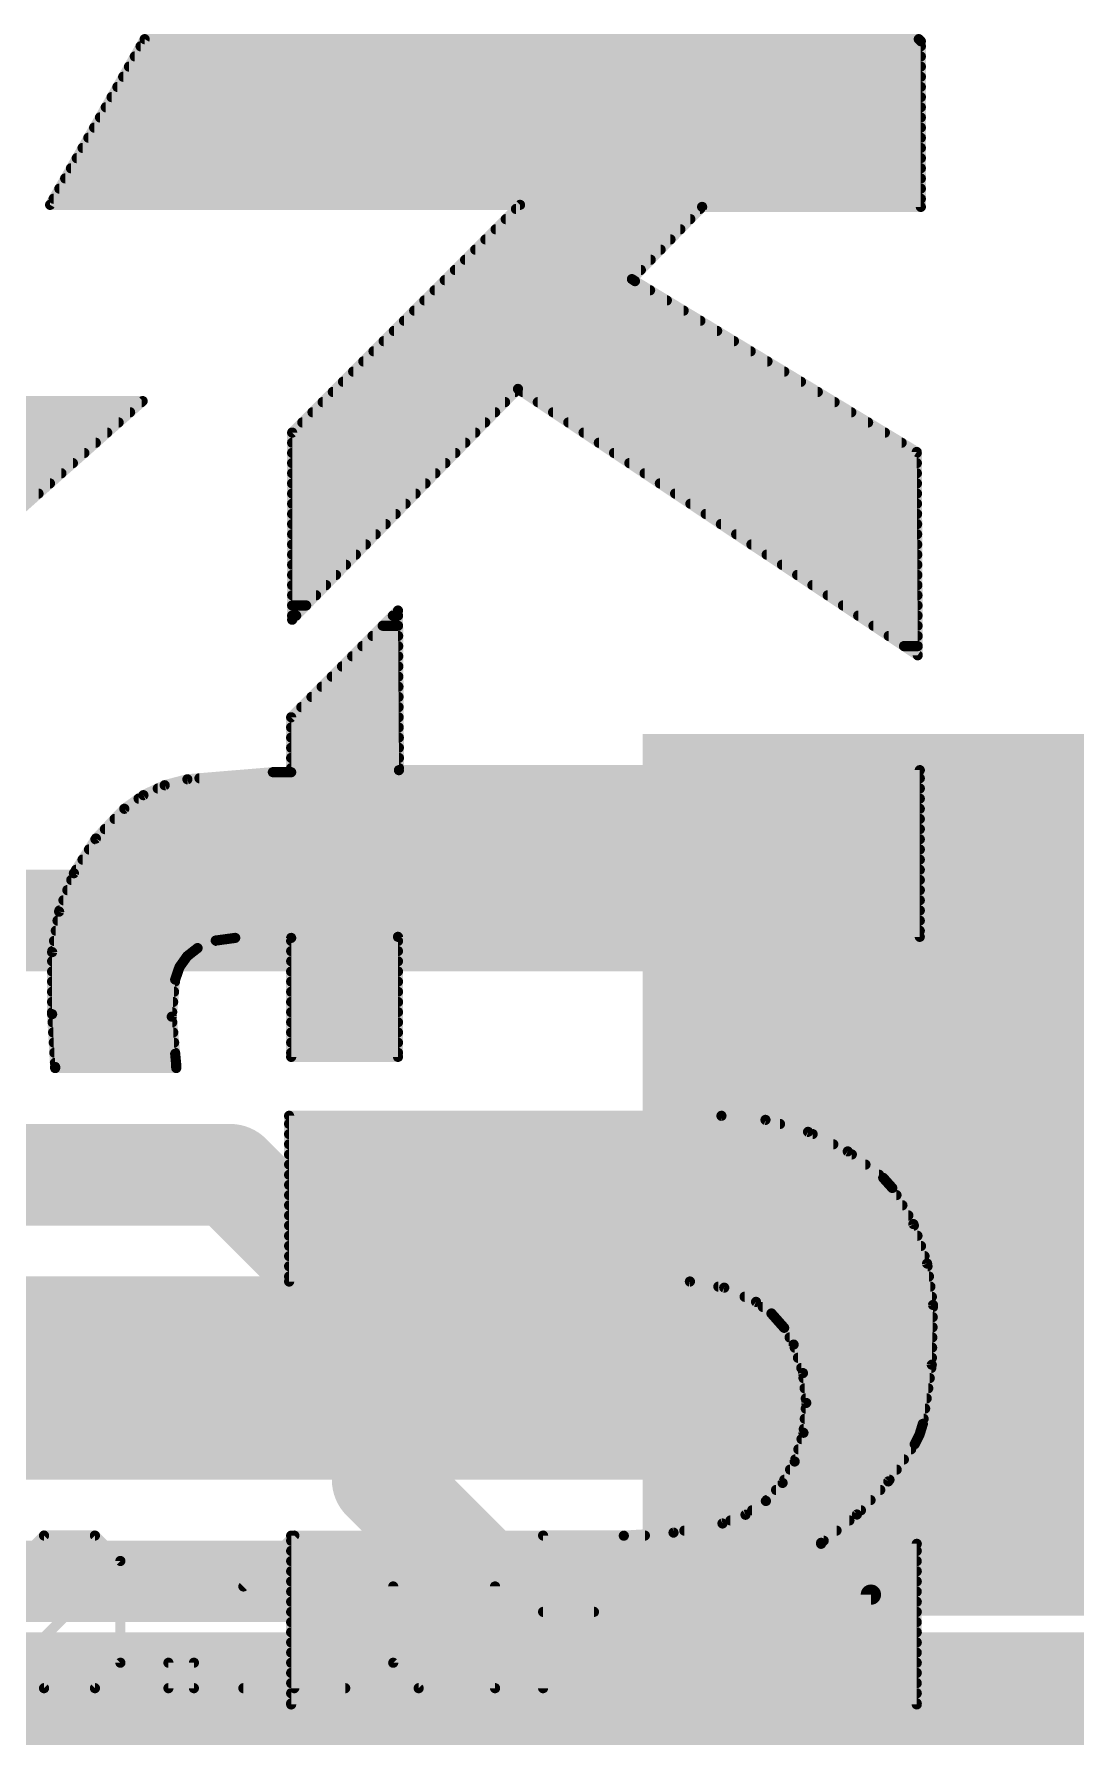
# Model space of a CAD drawing. Extents: x -26 to 81, y -15 to 33.
# Drawn here: x 6.368 to 8.97, y 16.375 to 20.63 of the extents above; entities that cross this region are included whole.
import ezdxf

# ---------------------------------------------------------------- set-up
doc = ezdxf.new("R2010")
doc.units = 0
for name, color, linetype in [('1', 12, 'CONTINUOUS'), ('16', 132, 'CONTINUOUS'), ('21', 53, 'CONTINUOUS'), ('22', 53, 'CONTINUOUS'), ('27', 253, 'CONTINUOUS'), ('29', 253, 'CONTINUOUS'), ('31', 253, 'CONTINUOUS'), ('39', 12, 'CONTINUOUS')]:
    doc.layers.add(name, color=color, linetype=linetype)

# ---------------------------------------------------------------- blocks, each defined once
blk = doc.blocks.new('RECT')
blk.add_solid([(-0.5, -0.5), (0.5, -0.5), (-0.5, 0.5), (0.5, 0.5)])

msp = doc.modelspace()

# ---------------------------------------------------------------- linework, layer by layer
at = {"layer": '1', "const_width": 0.254}
for points in [[(3.81, 17.78), (6.858, 17.78)], [(6.858, 17.78), (7.239, 17.399)], [(7.239, 17.399), (7.239, 17.018)], [(0, 17.145), (9.525, 17.145)], [(7.239, 17.018), (7.747, 16.51)], [(7.747, 16.51), (7.747, 15.836)], [(0, 16.256), (11.43, 16.256)]]:
    msp.add_lwpolyline(points, dxfattribs=at)
at = {"layer": '1', "const_width": 0.127}
for points in [[(6.9029, 17.8249, 1), (6.8131, 17.7351)], [(6.858, 17.7165, 1), (6.858, 17.8435)], [(7.3025, 17.399, 1), (7.1755, 17.399)], [(7.1941, 17.3541, 1), (7.2839, 17.4439)], [(7.2839, 17.0629, 1), (7.1941, 16.9731)], [(7.1755, 17.018, 1), (7.3025, 17.018)], [(7.8105, 16.51, 1), (7.6835, 16.51)], [(7.7021, 16.4651, 1), (7.7919, 16.5549)]]:
    msp.add_lwpolyline(points, format="xyb", dxfattribs=at)
at = {"layer": '16', "const_width": 0.254}
for points in [[(0, 18.415), (9.525, 18.415)], [(9.906, 17.399), (4.064, 17.399)], [(0, 16.51), (11.43, 16.51)]]:
    msp.add_lwpolyline(points, dxfattribs=at)
at = {"layer": '21', "const_width": 0.2032}
msp.add_lwpolyline([(7.747, 16.764), (4.953, 16.764)], dxfattribs=at)
at = {"layer": '21', "const_width": 0.1016}
msp.add_lwpolyline([(7.747, 16.7132, 1), (7.747, 16.8148)], format="xyb", dxfattribs=at)
at = {"layer": '22', "const_width": 0.0254}
for points in [[(6.6446, 20.6172), (6.4084, 20.2032)], [(6.6344, 20.5994), (8.5827, 20.5994)], [(8.5776, 20.6172), (6.6446, 20.6172)], [(8.5827, 20.6121), (8.5776, 20.6172)], [(8.5827, 20.1981), (8.5827, 20.6121)], [(6.6055, 20.5486), (8.5827, 20.5486)], [(6.62, 20.574), (8.5827, 20.574)], [(6.5765, 20.4978), (8.5827, 20.4978)], [(6.591, 20.5232), (8.5827, 20.5232)], [(6.562, 20.4724), (8.5827, 20.4724)], [(6.533, 20.4216), (8.5827, 20.4216)], [(6.5475, 20.447), (8.5827, 20.447)], [(6.504, 20.3708), (8.5827, 20.3708)], [(6.5185, 20.3962), (8.5827, 20.3962)], [(6.4895, 20.3454), (8.5827, 20.3454)], [(6.4605, 20.2946), (8.5827, 20.2946)], [(6.475, 20.32), (8.5827, 20.32)], [(6.4316, 20.2438), (8.5827, 20.2438)], [(6.4461, 20.2692), (8.5827, 20.2692)], [(6.4084, 20.2032), (7.5819, 20.2032)], [(6.4171, 20.2184), (8.5827, 20.2184)], [(7.5819, 20.2032), (7.0129, 19.6342)], [(7.8613, 20.0177), (8.0366, 20.1981)], [(8.0366, 20.1981), (8.5827, 20.1981)], [(7.5463, 20.1676), (8.007, 20.1676)], [(7.5717, 20.193), (8.0316, 20.193)], [(7.4955, 20.1168), (7.9576, 20.1168)], [(7.5209, 20.1422), (7.9823, 20.1422)], [(7.4701, 20.0914), (7.9329, 20.0914)], [(7.4193, 20.0406), (7.8836, 20.0406)], [(7.4447, 20.066), (7.9082, 20.066)], [(7.3685, 19.9898), (7.9067, 19.9898)], [(7.3939, 20.0152), (7.8651, 20.0152)], [(7.8689, 20.0127), (7.8613, 20.0177)], [(8.5725, 19.5859), (7.8689, 20.0127)], [(7.3431, 19.9644), (7.9485, 19.9644)], [(7.2923, 19.9136), (8.0323, 19.9136)], [(7.3177, 19.939), (7.9904, 19.939)], [(7.2415, 19.8628), (8.116, 19.8628)], [(7.2669, 19.8882), (8.0741, 19.8882)], [(7.2161, 19.8374), (8.1579, 19.8374)], [(7.1653, 19.7866), (8.2416, 19.7866)], [(7.1907, 19.812), (8.1998, 19.812)], [(7.0129, 19.1668), (7.5768, 19.7434)], [(7.1145, 19.7358), (7.5694, 19.7358)], [(7.1399, 19.7612), (8.2835, 19.7612)], [(7.5768, 19.7434), (8.575, 19.0779)], [(7.5882, 19.7358), (8.3254, 19.7358)], [(5.0933, 19.7104), (6.6368, 19.7104)], [(5.1232, 19.7129), (6.6396, 19.7129)], [(6.6396, 19.7129), (6.0909, 19.2253)], [(7.0891, 19.7104), (7.5445, 19.7104)], [(7.6263, 19.7104), (8.3673, 19.7104)], [(4.9195, 19.6596), (6.5796, 19.6596)], [(4.9705, 19.685), (6.6082, 19.685)], [(7.0383, 19.6596), (7.4948, 19.6596)], [(7.0637, 19.685), (7.5197, 19.685)], [(7.6644, 19.685), (8.4091, 19.685)], [(7.7025, 19.6596), (8.451, 19.6596)], [(4.8484, 19.6088), (6.5225, 19.6088)], [(4.8781, 19.6342), (6.551, 19.6342)], [(7.0129, 19.6342), (7.0129, 19.1668)], [(7.0129, 19.6342), (7.47, 19.6342)], [(7.0129, 19.6088), (7.4452, 19.6088)], [(7.7406, 19.6342), (8.4929, 19.6342)], [(7.7787, 19.6088), (8.5348, 19.6088)], [(4.8033, 19.558), (6.4653, 19.558)], [(4.8231, 19.5834), (6.4939, 19.5834)], [(7.0129, 19.5834), (7.4203, 19.5834)], [(7.0129, 19.558), (7.3955, 19.558)], [(7.8168, 19.5834), (8.5725, 19.5834)], [(7.8549, 19.558), (8.5726, 19.558)], [(8.575, 19.0779), (8.5725, 19.5859)], [(4.785, 19.5326), (6.4367, 19.5326)], [(7.0129, 19.5326), (7.3706, 19.5326)], [(7.893, 19.5326), (8.5728, 19.5326)], [(4.7599, 19.4818), (6.3795, 19.4818)], [(4.7724, 19.5072), (6.4081, 19.5072)], [(7.0129, 19.5072), (7.3458, 19.5072)], [(7.0129, 19.4818), (7.321, 19.4818)], [(7.9311, 19.5072), (8.5729, 19.5072)], [(7.9692, 19.4818), (8.573, 19.4818)], [(7.0129, 19.4564), (7.2961, 19.4564)], [(7.0129, 19.431), (7.2713, 19.431)], [(8.0073, 19.4564), (8.5731, 19.4564)], [(8.0454, 19.431), (8.5733, 19.431)], [(7.0129, 19.4056), (7.2464, 19.4056)], [(8.0835, 19.4056), (8.5734, 19.4056)], [(7.0129, 19.3802), (7.2216, 19.3802)], [(7.0129, 19.3548), (7.1968, 19.3548)], [(8.1216, 19.3802), (8.5735, 19.3802)], [(8.1597, 19.3548), (8.5736, 19.3548)], [(7.0129, 19.3294), (7.1719, 19.3294)], [(7.0129, 19.304), (7.1471, 19.304)], [(8.1978, 19.3294), (8.5738, 19.3294)], [(8.2359, 19.304), (8.5739, 19.304)], [(7.0129, 19.2786), (7.1222, 19.2786)], [(8.274, 19.2786), (8.574, 19.2786)], [(7.0129, 19.2532), (7.0974, 19.2532)], [(7.0129, 19.2278), (7.0726, 19.2278)], [(8.3121, 19.2532), (8.5741, 19.2532)], [(8.3502, 19.2278), (8.5743, 19.2278)], [(7.2771, 19.1897), (7.0104, 18.923)], [(7.0129, 19.2024), (7.0477, 19.2024)], [(7.0129, 19.177), (7.0229, 19.177)], [(7.2644, 19.177), (7.2772, 19.177)], [(7.2796, 18.7909), (7.2771, 19.1897)], [(8.3883, 19.2024), (8.5744, 19.2024)], [(8.4264, 19.177), (8.5745, 19.177)], [(7.239, 19.1516), (7.2773, 19.1516)], [(8.4645, 19.1516), (8.5746, 19.1516)], [(7.1882, 19.1008), (7.2777, 19.1008)], [(7.2136, 19.1262), (7.2775, 19.1262)], [(8.5026, 19.1262), (8.5748, 19.1262)], [(8.5407, 19.1008), (8.5749, 19.1008)], [(7.1374, 19.05), (7.278, 19.05)], [(7.1628, 19.0754), (7.2778, 19.0754)], [(7.112, 19.0246), (7.2781, 19.0246)], [(7.0612, 18.9738), (7.2785, 18.9738)], [(7.0866, 18.9992), (7.2783, 18.9992)], [(7.0104, 18.923), (7.0104, 18.7858)], [(7.0104, 18.923), (7.2788, 18.923)], [(7.0358, 18.9484), (7.2786, 18.9484)], [(7.0104, 18.8976), (7.2789, 18.8976)], [(7.0104, 18.8722), (7.2791, 18.8722)], [(7.0104, 18.8468), (7.2793, 18.8468)], [(7.0104, 18.8214), (7.2794, 18.8214)], [(7.0104, 18.796), (7.2796, 18.796)], [(6.6946, 18.7533), (6.6415, 18.7284)], [(6.7513, 18.7681), (6.6946, 18.7533)], [(6.9647, 18.7858), (6.7513, 18.7681)], [(6.7814, 18.7706), (8.5801, 18.7706)], [(7.0104, 18.7858), (6.9647, 18.7858)], [(8.5801, 18.7909), (7.2796, 18.7909)], [(8.5801, 18.3744), (8.5801, 18.7909)], [(6.6415, 18.7284), (6.5938, 18.6944)], [(6.6294, 18.7198), (8.5801, 18.7198)], [(6.6774, 18.7452), (8.5801, 18.7452)], [(6.5938, 18.6944), (6.5229, 18.6201)], [(6.5696, 18.669), (8.5801, 18.669)], [(6.5938, 18.6944), (8.5801, 18.6944)], [(6.5453, 18.6436), (8.5801, 18.6436)], [(6.5229, 18.6201), (6.4679, 18.5334)], [(6.5056, 18.5928), (8.5801, 18.5928)], [(6.5217, 18.6182), (8.5801, 18.6182)], [(6.4733, 18.542), (8.5801, 18.542)], [(6.4895, 18.5674), (8.5801, 18.5674)], [(6.4679, 18.5334), (6.4309, 18.4375)], [(6.4614, 18.5166), (8.5801, 18.5166)], [(6.4418, 18.4658), (8.5801, 18.4658)], [(6.4516, 18.4912), (8.5801, 18.4912)], [(6.4309, 18.4375), (6.4135, 18.3363)], [(6.4271, 18.415), (8.5801, 18.415)], [(6.432, 18.4404), (8.5801, 18.4404)], [(6.4227, 18.3896), (8.5801, 18.3896)], [(6.8221, 18.3652), (6.8707, 18.3718)], [(6.8707, 18.3718), (7.0104, 18.3718)], [(7.0104, 18.3718), (7.0104, 18.0746)], [(7.2771, 18.0746), (7.2771, 18.3744)], [(7.2771, 18.3744), (8.5801, 18.3744)], [(6.4135, 18.3363), (6.4135, 18.1813)], [(6.4139, 18.3388), (6.767, 18.3388)], [(6.4183, 18.3642), (6.8197, 18.3642)], [(6.7315, 18.299), (6.7507, 18.326)], [(6.7507, 18.326), (6.7767, 18.3464)], [(6.7767, 18.3464), (6.8221, 18.3652)], [(7.0104, 18.3642), (7.2771, 18.3642)], [(7.0104, 18.3388), (7.2771, 18.3388)], [(6.4135, 18.3134), (6.7417, 18.3134)], [(6.4135, 18.288), (6.7277, 18.288)], [(6.7208, 18.2677), (6.7315, 18.299)], [(7.0104, 18.3134), (7.2771, 18.3134)], [(7.0104, 18.288), (7.2771, 18.288)], [(6.4135, 18.2626), (6.7203, 18.2626)], [(6.7122, 18.175), (6.7208, 18.2677)], [(7.0104, 18.2626), (7.2771, 18.2626)], [(6.4135, 18.2372), (6.718, 18.2372)], [(6.4135, 18.2118), (6.7156, 18.2118)], [(7.0104, 18.2372), (7.2771, 18.2372)], [(7.0104, 18.2118), (7.2771, 18.2118)], [(6.4135, 18.1864), (6.7133, 18.1864)], [(6.4135, 18.1813), (6.4211, 18.0492)], [(6.4147, 18.161), (6.7135, 18.161)], [(6.7208, 18.0823), (6.7122, 18.175)], [(7.0104, 18.1864), (7.2771, 18.1864)], [(7.0104, 18.161), (7.2771, 18.161)], [(6.4161, 18.1356), (6.7159, 18.1356)], [(7.0104, 18.1356), (7.2771, 18.1356)], [(6.4176, 18.1102), (6.7182, 18.1102)], [(6.4191, 18.0848), (6.7206, 18.0848)], [(6.7234, 18.0543), (6.7208, 18.0823)], [(7.0104, 18.1102), (7.2771, 18.1102)], [(7.0104, 18.0848), (7.2771, 18.0848)], [(7.0104, 18.0746), (7.2771, 18.0746)], [(6.4205, 18.0594), (6.7229, 18.0594)], [(6.4211, 18.0492), (6.4211, 18.0467)], [(6.4211, 18.0467), (6.7234, 18.0467)], [(6.7234, 18.0467), (6.7234, 18.0543)], [(7.0053, 17.9273), (8.0848, 17.9273)], [(7.0053, 17.5133), (7.0053, 17.9273)], [(7.0053, 17.907), (8.231, 17.907)], [(8.0848, 17.9273), (8.1948, 17.9172)], [(8.1948, 17.9172), (8.3011, 17.8872)], [(7.0053, 17.8816), (8.3125, 17.8816)], [(7.0053, 17.8562), (8.3641, 17.8562)], [(8.3011, 17.8872), (8.4002, 17.8384)], [(7.0053, 17.8308), (8.4104, 17.8308)], [(8.4002, 17.8384), (8.4887, 17.7724)], [(7.0053, 17.8054), (8.4445, 17.8054)], [(7.0053, 17.78), (8.4785, 17.78)], [(8.4887, 17.7724), (8.5115, 17.747)], [(7.0053, 17.7546), (8.5047, 17.7546)], [(7.0053, 17.7292), (8.5219, 17.7292)], [(8.5115, 17.747), (8.5641, 17.6568)], [(7.0053, 17.7038), (8.5367, 17.7038)], [(7.0053, 17.6784), (8.5515, 17.6784)], [(7.0053, 17.653), (8.5654, 17.653)], [(8.5641, 17.6568), (8.5984, 17.5582)], [(7.0053, 17.6276), (8.5743, 17.6276)], [(7.0053, 17.6022), (8.5831, 17.6022)], [(7.0053, 17.5768), (8.5919, 17.5768)], [(8.5984, 17.5582), (8.6131, 17.4549)], [(7.0053, 17.5514), (8.5994, 17.5514)], [(7.0053, 17.526), (8.603, 17.526)], [(8.0061, 17.5133), (7.0053, 17.5133)], [(8.0918, 17.498), (8.0061, 17.5133)], [(8.0771, 17.5006), (8.6066, 17.5006)], [(8.1712, 17.4625), (8.0918, 17.498)], [(8.1428, 17.4752), (8.6102, 17.4752)], [(8.2096, 17.4336), (8.1712, 17.4625)], [(8.1881, 17.4498), (8.613, 17.4498)], [(8.2414, 17.3976), (8.2096, 17.4336)], [(8.6131, 17.4549), (8.6101, 17.3055)], [(8.2178, 17.4244), (8.6125, 17.4244)], [(8.2402, 17.399), (8.612, 17.399)], [(8.2652, 17.3558), (8.2414, 17.3976)], [(8.2551, 17.3736), (8.6114, 17.3736)], [(8.2883, 17.2845), (8.2652, 17.3558)], [(8.2677, 17.3482), (8.6109, 17.3482)], [(8.2759, 17.3228), (8.6104, 17.3228)], [(8.6101, 17.3055), (8.5877, 17.1577)], [(8.2842, 17.2974), (8.6088, 17.2974)], [(8.2966, 17.21), (8.2883, 17.2845)], [(8.2897, 17.272), (8.605, 17.272)], [(8.2925, 17.2466), (8.6012, 17.2466)], [(8.2954, 17.2212), (8.5973, 17.2212)], [(8.2896, 17.1354), (8.2966, 17.21)], [(8.2953, 17.1958), (8.5935, 17.1958)], [(8.2677, 17.0637), (8.2896, 17.1354)], [(8.2905, 17.145), (8.5838, 17.145)], [(8.2929, 17.1704), (8.5896, 17.1704)], [(8.5877, 17.1577), (8.5797, 17.1315)], [(8.277, 17.0942), (8.5584, 17.0942)], [(8.2848, 17.1196), (8.5737, 17.1196)], [(8.5674, 17.1069), (8.5015, 17.0139)], [(8.5797, 17.1315), (8.5674, 17.1069)], [(8.2375, 17.0102), (8.2677, 17.0637)], [(8.2693, 17.0688), (8.5404, 17.0688)], [(8.1958, 16.965), (8.2375, 17.0102)], [(8.2419, 17.018), (8.5044, 17.018)], [(8.2562, 17.0434), (8.5224, 17.0434)], [(8.5015, 17.0139), (8.4231, 16.9312)], [(8.1449, 16.9306), (8.1958, 16.965)], [(8.1978, 16.9672), (8.4572, 16.9672)], [(8.2213, 16.9926), (8.4813, 16.9926)], [(8.0874, 16.9088), (8.1449, 16.9306)], [(8.1615, 16.9418), (8.4331, 16.9418)], [(8.4231, 16.9312), (8.3337, 16.8605)], [(7.0104, 16.4567), (7.0104, 16.8783)], [(7.0104, 16.8783), (7.841, 16.8783)], [(7.841, 16.8783), (7.9651, 16.886)], [(7.9651, 16.886), (8.0874, 16.9088)], [(7.9921, 16.891), (8.3723, 16.891)], [(8.1074, 16.9164), (8.4044, 16.9164)], [(7.0104, 16.8656), (8.3401, 16.8656)], [(7.0104, 16.8402), (8.5725, 16.8402)], [(8.3337, 16.8605), (8.3337, 16.858)], [(8.3337, 16.858), (8.5725, 16.858)], [(8.5725, 16.858), (8.5725, 16.4567)], [(7.0104, 16.8148), (8.5725, 16.8148)], [(7.0104, 16.7894), (8.5725, 16.7894)], [(7.0104, 16.764), (8.5725, 16.764)], [(7.0104, 16.7386), (8.5725, 16.7386)], [(7.0104, 16.7132), (8.5725, 16.7132)], [(7.0104, 16.6878), (8.5725, 16.6878)], [(7.0104, 16.6624), (8.5725, 16.6624)], [(7.0104, 16.637), (8.5725, 16.637)], [(7.0104, 16.6116), (8.5725, 16.6116)], [(7.0104, 16.5862), (8.5725, 16.5862)], [(7.0104, 16.5608), (8.5725, 16.5608)], [(7.0104, 16.5354), (8.5725, 16.5354)], [(7.0104, 16.51), (8.5725, 16.51)], [(7.0104, 16.4846), (8.5725, 16.4846)], [(7.0104, 16.4592), (8.5725, 16.4592)], [(8.5725, 16.4567), (7.0104, 16.4567)]]:
    msp.add_lwpolyline(points, dxfattribs=at)
at = {"layer": '22', "const_width": 0.0127}
for points in [[(6.6344, 20.6058, 1), (6.6344, 20.593)], [(6.6446, 20.6236, 1), (6.6446, 20.6108)], [(6.6501, 20.6141, 1), (6.6391, 20.6203)], [(8.5821, 20.6217, 1), (8.5731, 20.6127)], [(8.5891, 20.6121, 1), (8.5764, 20.6121)], [(8.5776, 20.6108, 1), (8.5776, 20.6236)], [(8.5782, 20.6076, 1), (8.5872, 20.6166)], [(8.5827, 20.593, 1), (8.5827, 20.6058)], [(6.6055, 20.555, 1), (6.6055, 20.5422)], [(6.62, 20.5804, 1), (6.62, 20.5677)], [(8.5827, 20.5677, 1), (8.5827, 20.5804)], [(8.5827, 20.5422, 1), (8.5827, 20.555)], [(6.5765, 20.5042, 1), (6.5765, 20.4915)], [(6.591, 20.5296, 1), (6.591, 20.5168)], [(8.5827, 20.5168, 1), (8.5827, 20.5296)], [(8.5827, 20.4915, 1), (8.5827, 20.5042)], [(6.562, 20.4788, 1), (6.562, 20.466)], [(8.5827, 20.466, 1), (8.5827, 20.4788)], [(6.533, 20.428, 1), (6.533, 20.4153)], [(6.5475, 20.4534, 1), (6.5475, 20.4407)], [(8.5827, 20.4407, 1), (8.5827, 20.4534)], [(8.5827, 20.4153, 1), (8.5827, 20.428)], [(6.504, 20.3772, 1), (6.504, 20.3645)], [(6.5185, 20.4026, 1), (6.5185, 20.3898)], [(8.5827, 20.3898, 1), (8.5827, 20.4026)], [(8.5827, 20.3645, 1), (8.5827, 20.3772)], [(6.4895, 20.3518, 1), (6.4895, 20.3391)], [(8.5827, 20.3391, 1), (8.5827, 20.3518)], [(6.4605, 20.301, 1), (6.4605, 20.2883)], [(6.475, 20.3264, 1), (6.475, 20.3136)], [(8.5827, 20.3136, 1), (8.5827, 20.3264)], [(8.5827, 20.2883, 1), (8.5827, 20.301)], [(6.4316, 20.2502, 1), (6.4316, 20.2374)], [(6.4461, 20.2756, 1), (6.4461, 20.2629)], [(8.5827, 20.2629, 1), (8.5827, 20.2756)], [(8.5827, 20.2374, 1), (8.5827, 20.2502)], [(6.4084, 20.2096, 1), (6.4084, 20.1969)], [(6.4029, 20.2063, 1), (6.4139, 20.2001)], [(6.4171, 20.2248, 1), (6.4171, 20.2121)], [(7.5864, 20.1987, 1), (7.5774, 20.2077)], [(7.5819, 20.1969, 1), (7.5819, 20.2096)], [(8.0366, 20.2045, 1), (8.0366, 20.1917)], [(8.0412, 20.1937, 1), (8.032, 20.2025)], [(8.5827, 20.2121, 1), (8.5827, 20.2248)], [(8.5827, 20.1917, 1), (8.5827, 20.2045)], [(7.5463, 20.174, 1), (7.5463, 20.1612)], [(7.5717, 20.1994, 1), (7.5717, 20.1867)], [(8.007, 20.1612, 1), (8.007, 20.174)], [(8.0316, 20.1867, 1), (8.0316, 20.1994)], [(8.5764, 20.1981, 1), (8.5891, 20.1981)], [(7.4955, 20.1232, 1), (7.4955, 20.1105)], [(7.5209, 20.1486, 1), (7.5209, 20.1359)], [(7.9576, 20.1105, 1), (7.9576, 20.1232)], [(7.9823, 20.1359, 1), (7.9823, 20.1486)], [(7.4701, 20.0978, 1), (7.4701, 20.085)], [(7.9329, 20.085, 1), (7.9329, 20.0978)], [(7.4193, 20.047, 1), (7.4193, 20.0343)], [(7.4447, 20.0724, 1), (7.4447, 20.0597)], [(7.8836, 20.0343, 1), (7.8836, 20.047)], [(7.9082, 20.0597, 1), (7.9082, 20.0724)], [(7.3685, 19.9962, 1), (7.3685, 19.9835)], [(7.3939, 20.0216, 1), (7.3939, 20.0088)], [(7.8648, 20.023, 1), (7.8578, 20.0124)], [(7.8567, 20.0221, 1), (7.8659, 20.0133)], [(7.8722, 20.0181, 1), (7.8656, 20.0073)], [(7.8651, 20.0088, 1), (7.8651, 20.0216)], [(7.8654, 20.0074, 1), (7.8724, 20.018)], [(7.9067, 19.9835, 1), (7.9067, 19.9962)], [(7.3431, 19.9708, 1), (7.3431, 19.9581)], [(7.9485, 19.9581, 1), (7.9485, 19.9708)], [(7.2923, 19.92, 1), (7.2923, 19.9073)], [(7.3177, 19.9454, 1), (7.3177, 19.9326)], [(7.9904, 19.9326, 1), (7.9904, 19.9454)], [(8.0323, 19.9073, 1), (8.0323, 19.92)], [(7.2415, 19.8692, 1), (7.2415, 19.8564)], [(7.2669, 19.8946, 1), (7.2669, 19.8819)], [(8.0741, 19.8819, 1), (8.0741, 19.8946)], [(8.116, 19.8564, 1), (8.116, 19.8692)], [(7.2161, 19.8438, 1), (7.2161, 19.8311)], [(8.1579, 19.8311, 1), (8.1579, 19.8438)], [(7.1653, 19.793, 1), (7.1653, 19.7802)], [(7.1907, 19.8184, 1), (7.1907, 19.8056)], [(8.1998, 19.8056, 1), (8.1998, 19.8184)], [(8.2416, 19.7802, 1), (8.2416, 19.793)], [(7.1145, 19.7422, 1), (7.1145, 19.7294)], [(7.1399, 19.7676, 1), (7.1399, 19.7549)], [(7.5694, 19.7294, 1), (7.5694, 19.7422)], [(7.5803, 19.7487, 1), (7.5733, 19.7381)], [(7.5813, 19.739, 1), (7.5723, 19.7478)], [(7.5882, 19.7422, 1), (7.5882, 19.7294)], [(8.2835, 19.7549, 1), (8.2835, 19.7676)], [(8.3254, 19.7294, 1), (8.3254, 19.7422)], [(6.6438, 19.7082, 1), (6.6354, 19.7176)], [(6.6368, 19.704, 1), (6.6368, 19.7168)], [(6.6396, 19.7066, 1), (6.6396, 19.7193)], [(7.0891, 19.7168, 1), (7.0891, 19.704)], [(7.5445, 19.704, 1), (7.5445, 19.7168)], [(7.6263, 19.7168, 1), (7.6263, 19.704)], [(8.3673, 19.704, 1), (8.3673, 19.7168)], [(6.5796, 19.6532, 1), (6.5796, 19.666)], [(6.6082, 19.6787, 1), (6.6082, 19.6914)], [(7.0383, 19.666, 1), (7.0383, 19.6532)], [(7.0637, 19.6914, 1), (7.0637, 19.6787)], [(7.4948, 19.6532, 1), (7.4948, 19.666)], [(7.5197, 19.6787, 1), (7.5197, 19.6914)], [(7.6644, 19.6914, 1), (7.6644, 19.6787)], [(7.7025, 19.666, 1), (7.7025, 19.6532)], [(8.4091, 19.6787, 1), (8.4091, 19.6914)], [(8.451, 19.6532, 1), (8.451, 19.666)], [(6.5225, 19.6025, 1), (6.5225, 19.6152)], [(6.551, 19.6278, 1), (6.551, 19.6406)], [(7.0193, 19.6342, 1), (7.0065, 19.6342)], [(7.0129, 19.6406, 1), (7.0129, 19.6278)], [(7.0084, 19.6387, 1), (7.0174, 19.6297)], [(7.0129, 19.6152, 1), (7.0129, 19.6025)], [(7.4452, 19.6025, 1), (7.4452, 19.6152)], [(7.47, 19.6278, 1), (7.47, 19.6406)], [(7.7406, 19.6406, 1), (7.7406, 19.6278)], [(7.7787, 19.6152, 1), (7.7787, 19.6025)], [(8.4929, 19.6278, 1), (8.4929, 19.6406)], [(8.5348, 19.6025, 1), (8.5348, 19.6152)], [(6.4653, 19.5516, 1), (6.4653, 19.5644)], [(6.4939, 19.577, 1), (6.4939, 19.5898)], [(7.0129, 19.5898, 1), (7.0129, 19.577)], [(7.0129, 19.5644, 1), (7.0129, 19.5516)], [(7.3955, 19.5516, 1), (7.3955, 19.5644)], [(7.4203, 19.577, 1), (7.4203, 19.5898)], [(7.8168, 19.5898, 1), (7.8168, 19.577)], [(7.8549, 19.5644, 1), (7.8549, 19.5516)], [(8.5788, 19.5859, 1), (8.5662, 19.5859)], [(8.5692, 19.5805, 1), (8.5758, 19.5913)], [(8.5725, 19.577, 1), (8.5725, 19.5898)], [(8.5726, 19.5516, 1), (8.5726, 19.5644)], [(6.4367, 19.5263, 1), (6.4367, 19.539)], [(7.0129, 19.539, 1), (7.0129, 19.5263)], [(7.3706, 19.5263, 1), (7.3706, 19.539)], [(7.893, 19.539, 1), (7.893, 19.5263)], [(8.5728, 19.5263, 1), (8.5728, 19.539)], [(6.3795, 19.4754, 1), (6.3795, 19.4882)], [(6.4081, 19.5008, 1), (6.4081, 19.5136)], [(7.0129, 19.5136, 1), (7.0129, 19.5008)], [(7.0129, 19.4882, 1), (7.0129, 19.4754)], [(7.321, 19.4754, 1), (7.321, 19.4882)], [(7.3458, 19.5008, 1), (7.3458, 19.5136)], [(7.9311, 19.5136, 1), (7.9311, 19.5008)], [(7.9692, 19.4882, 1), (7.9692, 19.4754)], [(8.5729, 19.5008, 1), (8.5729, 19.5136)], [(8.573, 19.4754, 1), (8.573, 19.4882)], [(7.0129, 19.4628, 1), (7.0129, 19.4501)], [(7.0129, 19.4374, 1), (7.0129, 19.4246)], [(7.2713, 19.4246, 1), (7.2713, 19.4374)], [(7.2961, 19.4501, 1), (7.2961, 19.4628)], [(8.0073, 19.4628, 1), (8.0073, 19.4501)], [(8.0454, 19.4374, 1), (8.0454, 19.4246)], [(8.5731, 19.4501, 1), (8.5731, 19.4628)], [(8.5733, 19.4246, 1), (8.5733, 19.4374)], [(7.0129, 19.412, 1), (7.0129, 19.3992)], [(7.2464, 19.3992, 1), (7.2464, 19.412)], [(8.0835, 19.412, 1), (8.0835, 19.3992)], [(8.5734, 19.3992, 1), (8.5734, 19.412)], [(7.0129, 19.3866, 1), (7.0129, 19.3739)], [(7.0129, 19.3612, 1), (7.0129, 19.3484)], [(7.1968, 19.3484, 1), (7.1968, 19.3612)], [(7.2216, 19.3739, 1), (7.2216, 19.3866)], [(8.1216, 19.3866, 1), (8.1216, 19.3739)], [(8.1597, 19.3612, 1), (8.1597, 19.3484)], [(8.5735, 19.3739, 1), (8.5735, 19.3866)], [(8.5736, 19.3484, 1), (8.5736, 19.3612)], [(7.0129, 19.3358, 1), (7.0129, 19.323)], [(7.0129, 19.3104, 1), (7.0129, 19.2977)], [(7.1471, 19.2977, 1), (7.1471, 19.3104)], [(7.1719, 19.323, 1), (7.1719, 19.3358)], [(8.1978, 19.3358, 1), (8.1978, 19.323)], [(8.2359, 19.3104, 1), (8.2359, 19.2977)], [(8.5738, 19.323, 1), (8.5738, 19.3358)], [(8.5739, 19.2977, 1), (8.5739, 19.3104)], [(7.0129, 19.285, 1), (7.0129, 19.2722)], [(7.1222, 19.2722, 1), (7.1222, 19.285)], [(8.274, 19.285, 1), (8.274, 19.2722)], [(8.574, 19.2722, 1), (8.574, 19.285)], [(7.0129, 19.2596, 1), (7.0129, 19.2468)], [(7.0129, 19.2342, 1), (7.0129, 19.2215)], [(7.0726, 19.2215, 1), (7.0726, 19.2342)], [(7.0974, 19.2468, 1), (7.0974, 19.2596)], [(8.3121, 19.2596, 1), (8.3121, 19.2468)], [(8.3502, 19.2342, 1), (8.3502, 19.2215)], [(8.5741, 19.2468, 1), (8.5741, 19.2596)], [(8.5743, 19.2215, 1), (8.5743, 19.2342)], [(7.0129, 19.2088, 1), (7.0129, 19.196)], [(7.0129, 19.1834, 1), (7.0129, 19.1706)], [(7.0229, 19.1706, 1), (7.0229, 19.1834)], [(7.0477, 19.196, 1), (7.0477, 19.2088)], [(7.2644, 19.1834, 1), (7.2644, 19.1706)], [(7.2834, 19.1897, 1), (7.2708, 19.1897)], [(7.2816, 19.1852, 1), (7.2726, 19.1942)], [(7.2772, 19.1706, 1), (7.2772, 19.1834)], [(8.3883, 19.2088, 1), (8.3883, 19.196)], [(8.4264, 19.1834, 1), (8.4264, 19.1706)], [(8.5744, 19.196, 1), (8.5744, 19.2088)], [(8.5745, 19.1706, 1), (8.5745, 19.1834)], [(7.0065, 19.1668, 1), (7.0193, 19.1668)], [(7.0084, 19.1712, 1), (7.0174, 19.1624)], [(7.239, 19.158, 1), (7.239, 19.1453)], [(7.2773, 19.1453, 1), (7.2773, 19.158)], [(8.4645, 19.158, 1), (8.4645, 19.1453)], [(8.5746, 19.1453, 1), (8.5746, 19.158)], [(7.1882, 19.1072, 1), (7.1882, 19.0944)], [(7.2136, 19.1326, 1), (7.2136, 19.1198)], [(7.2775, 19.1198, 1), (7.2775, 19.1326)], [(7.2777, 19.0944, 1), (7.2777, 19.1072)], [(8.5026, 19.1326, 1), (8.5026, 19.1198)], [(8.5407, 19.1072, 1), (8.5407, 19.0944)], [(8.5748, 19.1198, 1), (8.5748, 19.1326)], [(8.5749, 19.0944, 1), (8.5749, 19.1072)], [(7.1374, 19.0564, 1), (7.1374, 19.0436)], [(7.1628, 19.0818, 1), (7.1628, 19.0691)], [(7.2778, 19.0691, 1), (7.2778, 19.0818)], [(7.278, 19.0436, 1), (7.278, 19.0564)], [(8.5687, 19.0779, 1), (8.5813, 19.0779)], [(8.5715, 19.0726, 1), (8.5785, 19.0832)], [(7.112, 19.031, 1), (7.112, 19.0182)], [(7.2781, 19.0182, 1), (7.2781, 19.031)], [(7.0612, 18.9802, 1), (7.0612, 18.9674)], [(7.0866, 19.0056, 1), (7.0866, 18.9929)], [(7.2783, 18.9929, 1), (7.2783, 19.0056)], [(7.2785, 18.9674, 1), (7.2785, 18.9802)], [(7.0104, 18.9294, 1), (7.0104, 18.9167)], [(7.0059, 18.9275, 1), (7.0149, 18.9185)], [(7.0168, 18.923, 1), (7.0041, 18.923)], [(7.0358, 18.9548, 1), (7.0358, 18.942)], [(7.2786, 18.942, 1), (7.2786, 18.9548)], [(7.2788, 18.9167, 1), (7.2788, 18.9294)], [(7.0104, 18.904, 1), (7.0104, 18.8912)], [(7.2789, 18.8912, 1), (7.2789, 18.904)], [(7.0104, 18.8786, 1), (7.0104, 18.8658)], [(7.0104, 18.8532, 1), (7.0104, 18.8405)], [(7.2791, 18.8658, 1), (7.2791, 18.8786)], [(7.2793, 18.8405, 1), (7.2793, 18.8532)], [(7.0104, 18.8278, 1), (7.0104, 18.815)], [(7.0104, 18.8024, 1), (7.0104, 18.7896)], [(7.2794, 18.815, 1), (7.2794, 18.8278)], [(7.2796, 18.7896, 1), (7.2796, 18.8024)], [(6.693, 18.7594, 1), (6.6962, 18.7471)], [(6.6973, 18.7475, 1), (6.6919, 18.759)], [(6.7508, 18.7744, 1), (6.7518, 18.7618)], [(6.7529, 18.762, 1), (6.7497, 18.7742)], [(6.7814, 18.777, 1), (6.7814, 18.7643)], [(6.9647, 18.7922, 1), (6.9647, 18.7795)], [(6.9652, 18.7795, 1), (6.9642, 18.7921)], [(7.0041, 18.7858, 1), (7.0168, 18.7858)], [(7.0104, 18.7795, 1), (7.0104, 18.7922)], [(7.2796, 18.7973, 1), (7.2796, 18.7845)], [(7.2733, 18.7909, 1), (7.2859, 18.7909)], [(8.5864, 18.7909, 1), (8.5738, 18.7909)], [(8.5801, 18.7845, 1), (8.5801, 18.7973)], [(8.5801, 18.7643, 1), (8.5801, 18.777)], [(6.6294, 18.7262, 1), (6.6294, 18.7134)], [(6.6388, 18.7342, 1), (6.6442, 18.7227)], [(6.6452, 18.7232, 1), (6.6378, 18.7336)], [(6.6774, 18.7516, 1), (6.6774, 18.7388)], [(8.5801, 18.7388, 1), (8.5801, 18.7516)], [(8.5801, 18.7134, 1), (8.5801, 18.7262)], [(6.5696, 18.6754, 1), (6.5696, 18.6626)], [(6.5938, 18.7008, 1), (6.5938, 18.6881)], [(6.5901, 18.6996, 1), (6.5975, 18.6892)], [(6.5984, 18.69, 1), (6.5892, 18.6988)], [(8.5801, 18.6881, 1), (8.5801, 18.7008)], [(8.5801, 18.6626, 1), (8.5801, 18.6754)], [(6.5453, 18.65, 1), (6.5453, 18.6372)], [(8.5801, 18.6372, 1), (8.5801, 18.65)], [(6.5056, 18.5992, 1), (6.5056, 18.5864)], [(6.5217, 18.6246, 1), (6.5217, 18.6119)], [(6.5183, 18.6245, 1), (6.5275, 18.6157)], [(6.5282, 18.6167, 1), (6.5175, 18.6235)], [(8.5801, 18.6119, 1), (8.5801, 18.6246)], [(8.5801, 18.5864, 1), (8.5801, 18.5992)], [(6.4733, 18.5484, 1), (6.4733, 18.5357)], [(6.4895, 18.5738, 1), (6.4895, 18.561)], [(8.5801, 18.561, 1), (8.5801, 18.5738)], [(8.5801, 18.5357, 1), (8.5801, 18.5484)], [(6.4614, 18.523, 1), (6.4614, 18.5102)], [(6.4625, 18.5368, 1), (6.4732, 18.53)], [(6.4738, 18.5311, 1), (6.4619, 18.5356)], [(8.5801, 18.5102, 1), (8.5801, 18.523)], [(6.4418, 18.4722, 1), (6.4418, 18.4595)], [(6.4516, 18.4976, 1), (6.4516, 18.4848)], [(8.5801, 18.4848, 1), (8.5801, 18.4976)], [(8.5801, 18.4595, 1), (8.5801, 18.4722)], [(6.4271, 18.4214, 1), (6.4271, 18.4086)], [(6.425, 18.4398, 1), (6.4369, 18.4352)], [(6.4372, 18.4364, 1), (6.4247, 18.4386)], [(6.432, 18.4468, 1), (6.432, 18.434)], [(8.5801, 18.434, 1), (8.5801, 18.4468)], [(8.5801, 18.4086, 1), (8.5801, 18.4214)], [(6.4227, 18.396, 1), (6.4227, 18.3833)], [(6.8707, 18.3782, 1), (6.8707, 18.3654)], [(6.8716, 18.3655, 1), (6.8698, 18.3781)], [(7.0168, 18.3718, 1), (7.0041, 18.3718)], [(7.0104, 18.3654, 1), (7.0104, 18.3782)], [(7.2771, 18.3808, 1), (7.2771, 18.3681)], [(7.2835, 18.3744, 1), (7.2708, 18.3744)], [(8.5738, 18.3744, 1), (8.5864, 18.3744)], [(8.5801, 18.3833, 1), (8.5801, 18.396)], [(8.5801, 18.3681, 1), (8.5801, 18.3808)], [(6.4199, 18.3363, 1), (6.4071, 18.3363)], [(6.4072, 18.3374, 1), (6.4198, 18.3352)], [(6.4139, 18.3452, 1), (6.4139, 18.3325)], [(6.4183, 18.3706, 1), (6.4183, 18.3578)], [(6.7467, 18.331, 1), (6.7546, 18.321)], [(6.7558, 18.3223, 1), (6.7455, 18.3297)], [(6.767, 18.3325, 1), (6.767, 18.3452)], [(6.7743, 18.3523, 1), (6.7791, 18.3405)], [(6.7806, 18.3414, 1), (6.7728, 18.3514)], [(6.8212, 18.3715, 1), (6.8229, 18.3589)], [(6.8245, 18.3593, 1), (6.8196, 18.371)], [(6.8197, 18.3578, 1), (6.8197, 18.3706)], [(7.0104, 18.3706, 1), (7.0104, 18.3578)], [(7.0104, 18.3452, 1), (7.0104, 18.3325)], [(7.2771, 18.3578, 1), (7.2771, 18.3706)], [(7.2771, 18.3325, 1), (7.2771, 18.3452)], [(6.4135, 18.3198, 1), (6.4135, 18.3071)], [(6.4135, 18.2944, 1), (6.4135, 18.2816)], [(6.7263, 18.3027, 1), (6.7367, 18.2953)], [(6.7375, 18.297, 1), (6.7255, 18.3011)], [(6.7277, 18.2816, 1), (6.7277, 18.2944)], [(6.7417, 18.3071, 1), (6.7417, 18.3198)], [(7.0104, 18.3198, 1), (7.0104, 18.3071)], [(7.0104, 18.2944, 1), (7.0104, 18.2816)], [(7.2771, 18.3071, 1), (7.2771, 18.3198)], [(7.2771, 18.2816, 1), (7.2771, 18.2944)], [(6.4135, 18.269, 1), (6.4135, 18.2563)], [(6.7148, 18.2698, 1), (6.7268, 18.2656)], [(6.7271, 18.2671, 1), (6.7145, 18.2683)], [(6.7203, 18.2563, 1), (6.7203, 18.269)], [(7.0104, 18.269, 1), (7.0104, 18.2563)], [(7.2771, 18.2563, 1), (7.2771, 18.269)], [(6.4135, 18.2436, 1), (6.4135, 18.2309)], [(6.4135, 18.2182, 1), (6.4135, 18.2054)], [(6.7156, 18.2054, 1), (6.7156, 18.2182)], [(6.718, 18.2309, 1), (6.718, 18.2436)], [(7.0104, 18.2436, 1), (7.0104, 18.2309)], [(7.0104, 18.2182, 1), (7.0104, 18.2054)], [(7.2771, 18.2309, 1), (7.2771, 18.2436)], [(7.2771, 18.2054, 1), (7.2771, 18.2182)], [(6.4071, 18.1813, 1), (6.4199, 18.1813)], [(6.4135, 18.1928, 1), (6.4135, 18.1801)], [(6.4198, 18.1817, 1), (6.4072, 18.1809)], [(6.4147, 18.1674, 1), (6.4147, 18.1547)], [(6.7185, 18.1756, 1), (6.7059, 18.1744)], [(6.7059, 18.1756, 1), (6.7185, 18.1744)], [(6.7133, 18.1801, 1), (6.7133, 18.1928)], [(6.7135, 18.1547, 1), (6.7135, 18.1674)], [(7.0104, 18.1928, 1), (7.0104, 18.1801)], [(7.0104, 18.1674, 1), (7.0104, 18.1547)], [(7.2771, 18.1801, 1), (7.2771, 18.1928)], [(7.2771, 18.1547, 1), (7.2771, 18.1674)], [(6.4161, 18.142, 1), (6.4161, 18.1292)], [(6.7159, 18.1292, 1), (6.7159, 18.142)], [(7.0104, 18.142, 1), (7.0104, 18.1292)], [(7.2771, 18.1292, 1), (7.2771, 18.142)], [(6.4176, 18.1166, 1), (6.4176, 18.1039)], [(6.4191, 18.0912, 1), (6.4191, 18.0785)], [(6.7271, 18.0829, 1), (6.7145, 18.0817)], [(6.7145, 18.0817, 1), (6.7271, 18.0829)], [(6.7182, 18.1039, 1), (6.7182, 18.1166)], [(6.7206, 18.0785, 1), (6.7206, 18.0912)], [(7.0104, 18.1166, 1), (7.0104, 18.1039)], [(7.0104, 18.0912, 1), (7.0104, 18.0785)], [(7.0104, 18.081, 1), (7.0104, 18.0682)], [(7.2771, 18.1039, 1), (7.2771, 18.1166)], [(7.2771, 18.0785, 1), (7.2771, 18.0912)], [(7.2771, 18.0682, 1), (7.2771, 18.081)], [(6.4205, 18.0658, 1), (6.4205, 18.053)], [(6.4275, 18.0492, 1), (6.4147, 18.0492)], [(6.4147, 18.0467, 1), (6.4275, 18.0467)], [(6.4211, 18.0531, 1), (6.4211, 18.0404)], [(6.4148, 18.0488, 1), (6.4274, 18.0496)], [(6.7298, 18.0543, 1), (6.7171, 18.0543)], [(6.7171, 18.0537, 1), (6.7297, 18.0549)], [(6.7171, 18.0467, 1), (6.7298, 18.0467)], [(6.7229, 18.053, 1), (6.7229, 18.0658)], [(6.7234, 18.0404, 1), (6.7234, 18.0531)], [(7.0041, 18.0746, 1), (7.0168, 18.0746)], [(7.2708, 18.0746, 1), (7.2835, 18.0746)], [(7.0117, 17.9273, 1), (6.9989, 17.9273)], [(7.0053, 17.9337, 1), (7.0053, 17.921)], [(7.0053, 17.9134, 1), (7.0053, 17.9006)], [(8.0854, 17.9336, 1), (8.0842, 17.921)], [(8.0848, 17.921, 1), (8.0848, 17.9337)], [(8.1965, 17.9233, 1), (8.1931, 17.9111)], [(8.1942, 17.9109, 1), (8.1954, 17.9235)], [(8.231, 17.9006, 1), (8.231, 17.9134)], [(7.0053, 17.8626, 1), (7.0053, 17.8498)], [(7.0053, 17.888, 1), (7.0053, 17.8753)], [(8.3039, 17.8929, 1), (8.2983, 17.8815)], [(8.2994, 17.8811, 1), (8.3028, 17.8934)], [(8.3125, 17.8753, 1), (8.3125, 17.888)], [(8.3641, 17.8498, 1), (8.3641, 17.8626)], [(7.0053, 17.8372, 1), (7.0053, 17.8244)], [(8.404, 17.8435, 1), (8.3964, 17.8333)], [(8.3974, 17.8327, 1), (8.403, 17.8441)], [(8.4104, 17.8244, 1), (8.4104, 17.8372)], [(7.0053, 17.7864, 1), (7.0053, 17.7736)], [(7.0053, 17.8118, 1), (7.0053, 17.7991)], [(8.4445, 17.7991, 1), (8.4445, 17.8118)], [(8.4785, 17.7736, 1), (8.4785, 17.7864)], [(8.4934, 17.7766, 1), (8.484, 17.7682)], [(8.4849, 17.7673, 1), (8.4925, 17.7775)], [(7.0053, 17.761, 1), (7.0053, 17.7482)], [(7.0053, 17.7356, 1), (7.0053, 17.7229)], [(8.5047, 17.7482, 1), (8.5047, 17.761)], [(8.517, 17.7502, 1), (8.506, 17.7438)], [(8.5068, 17.7428, 1), (8.5162, 17.7512)], [(8.5219, 17.7229, 1), (8.5219, 17.7356)], [(7.0053, 17.7102, 1), (7.0053, 17.6974)], [(8.5367, 17.6974, 1), (8.5367, 17.7102)], [(7.0053, 17.6848, 1), (7.0053, 17.672)], [(7.0053, 17.6594, 1), (7.0053, 17.6467)], [(8.5515, 17.672, 1), (8.5515, 17.6848)], [(8.5701, 17.6589, 1), (8.5581, 17.6547)], [(8.5586, 17.6536, 1), (8.5696, 17.66)], [(8.5654, 17.6467, 1), (8.5654, 17.6594)], [(7.0053, 17.634, 1), (7.0053, 17.6212)], [(7.0053, 17.6086, 1), (7.0053, 17.5958)], [(8.5743, 17.6212, 1), (8.5743, 17.634)], [(8.5831, 17.5958, 1), (8.5831, 17.6086)], [(7.0053, 17.5832, 1), (7.0053, 17.5705)], [(8.5919, 17.5705, 1), (8.5919, 17.5832)], [(8.6047, 17.5591, 1), (8.5921, 17.5573)], [(7.0053, 17.5578, 1), (7.0053, 17.545)], [(7.0053, 17.5324, 1), (7.0053, 17.5196)], [(8.5924, 17.5562, 1), (8.6044, 17.5603)], [(8.5994, 17.545, 1), (8.5994, 17.5578)], [(8.603, 17.5196, 1), (8.603, 17.5324)], [(6.9989, 17.5133, 1), (7.0117, 17.5133)], [(7.0053, 17.5197, 1), (7.0053, 17.5069)], [(8.0072, 17.5196, 1), (8.005, 17.507)], [(8.0061, 17.5069, 1), (8.0061, 17.5197)], [(8.0771, 17.507, 1), (8.0771, 17.4943)], [(8.0943, 17.5038, 1), (8.0892, 17.4922)], [(8.0906, 17.4917, 1), (8.0929, 17.5042)], [(8.1428, 17.4816, 1), (8.1428, 17.4688)], [(8.6066, 17.4943, 1), (8.6066, 17.507)], [(8.6102, 17.4688, 1), (8.6102, 17.4816)], [(8.175, 17.4676, 1), (8.1674, 17.4574)], [(8.1686, 17.4567, 1), (8.1738, 17.4683)], [(8.1881, 17.4562, 1), (8.1881, 17.4434)], [(8.2144, 17.4378, 1), (8.2049, 17.4294)], [(8.2058, 17.4286, 1), (8.2135, 17.4387)], [(8.6194, 17.4548, 1), (8.6068, 17.455)], [(8.6068, 17.454, 1), (8.6194, 17.4558)], [(8.613, 17.4434, 1), (8.613, 17.4562)], [(8.2178, 17.4308, 1), (8.2178, 17.4181)], [(8.2402, 17.4054, 1), (8.2402, 17.3926)], [(8.2469, 17.4007, 1), (8.2359, 17.3944)], [(8.2367, 17.3934, 1), (8.2462, 17.4018)], [(8.612, 17.3926, 1), (8.612, 17.4054)], [(8.6125, 17.4181, 1), (8.6125, 17.4308)], [(8.2551, 17.38, 1), (8.2551, 17.3672)], [(8.2712, 17.3578, 1), (8.2592, 17.3538)], [(8.2597, 17.3527, 1), (8.2707, 17.3589)], [(8.2677, 17.3546, 1), (8.2677, 17.3419)], [(8.6109, 17.3419, 1), (8.6109, 17.3546)], [(8.6114, 17.3672, 1), (8.6114, 17.38)], [(8.2759, 17.3292, 1), (8.2759, 17.3164)], [(8.6163, 17.3045, 1), (8.6038, 17.3064)], [(8.6104, 17.3164, 1), (8.6104, 17.3292)], [(8.2842, 17.3038, 1), (8.2842, 17.291)], [(8.2947, 17.2852, 1), (8.282, 17.2838)], [(8.2823, 17.2825, 1), (8.2944, 17.2865)], [(8.2897, 17.2784, 1), (8.2897, 17.2657)], [(8.6037, 17.3056, 1), (8.6164, 17.3053)], [(8.605, 17.2657, 1), (8.605, 17.2784)], [(8.6088, 17.291, 1), (8.6088, 17.3038)], [(8.2925, 17.253, 1), (8.2925, 17.2402)], [(8.2954, 17.2276, 1), (8.2954, 17.2148)], [(8.5973, 17.2148, 1), (8.5973, 17.2276)], [(8.6012, 17.2402, 1), (8.6012, 17.253)], [(8.2953, 17.2022, 1), (8.2953, 17.1895)], [(8.3029, 17.2094, 1), (8.2903, 17.2106)], [(8.2903, 17.2093, 1), (8.3029, 17.2107)], [(8.5935, 17.1895, 1), (8.5935, 17.2022)], [(8.2957, 17.1335, 1), (8.2835, 17.1372)], [(8.2905, 17.1514, 1), (8.2905, 17.1386)], [(8.2929, 17.1768, 1), (8.2929, 17.164)], [(8.5814, 17.1587, 1), (8.594, 17.1567)], [(8.5938, 17.1558, 1), (8.5816, 17.1596)], [(8.5838, 17.1386, 1), (8.5838, 17.1514)], [(8.5896, 17.164, 1), (8.5896, 17.1768)], [(8.277, 17.1006, 1), (8.277, 17.0878)], [(8.2848, 17.126, 1), (8.2848, 17.1133)], [(8.2833, 17.136, 1), (8.2959, 17.1348)], [(8.5584, 17.0878, 1), (8.5584, 17.1006)], [(8.5617, 17.1097, 1), (8.5731, 17.1041)], [(8.5726, 17.1032, 1), (8.5622, 17.1106)], [(8.5736, 17.1333, 1), (8.5857, 17.1296)], [(8.5737, 17.1133, 1), (8.5737, 17.126)], [(8.5853, 17.1286, 1), (8.574, 17.1343)], [(8.2616, 17.0656, 1), (8.2738, 17.0618)], [(8.2732, 17.0606, 1), (8.2622, 17.0668)], [(8.2693, 17.0752, 1), (8.2693, 17.0624)], [(8.5404, 17.0624, 1), (8.5404, 17.0752)], [(8.232, 17.0133, 1), (8.243, 17.007)], [(8.2422, 17.0059, 1), (8.2328, 17.0145)], [(8.2419, 17.0244, 1), (8.2419, 17.0116)], [(8.2562, 17.0498, 1), (8.2562, 17.0371)], [(8.4963, 17.0176, 1), (8.5067, 17.0102)], [(8.5061, 17.0095, 1), (8.4969, 17.0183)], [(8.5044, 17.0116, 1), (8.5044, 17.0244)], [(8.5224, 17.0371, 1), (8.5224, 17.0498)], [(8.1911, 16.9693, 1), (8.2005, 16.9607)], [(8.1978, 16.9736, 1), (8.1978, 16.9609)], [(8.1994, 16.9597, 1), (8.1923, 16.9703)], [(8.2213, 16.999, 1), (8.2213, 16.9862)], [(8.4572, 16.9609, 1), (8.4572, 16.9736)], [(8.4813, 16.9862, 1), (8.4813, 16.999)], [(8.1413, 16.9359, 1), (8.1484, 16.9253)], [(8.1471, 16.9247, 1), (8.1426, 16.9365)], [(8.1615, 16.9482, 1), (8.1615, 16.9354)], [(8.4185, 16.9356, 1), (8.4277, 16.9268)], [(8.427, 16.9262, 1), (8.4191, 16.9362)], [(8.4331, 16.9354, 1), (8.4331, 16.9482)], [(7.0104, 16.8847, 1), (7.0104, 16.8719)], [(7.0168, 16.8783, 1), (7.0041, 16.8783)], [(7.8406, 16.8846, 1), (7.8414, 16.872)], [(7.841, 16.8719, 1), (7.841, 16.8847)], [(7.964, 16.8922, 1), (7.9663, 16.8797)], [(7.9655, 16.8796, 1), (7.9647, 16.8923)], [(7.9921, 16.8974, 1), (7.9921, 16.8847)], [(8.0851, 16.9147, 1), (8.0897, 16.9029)], [(8.0886, 16.9026, 1), (8.0862, 16.915)], [(8.1074, 16.9228, 1), (8.1074, 16.91)], [(8.3723, 16.8847, 1), (8.3723, 16.8974)], [(8.4044, 16.91, 1), (8.4044, 16.9228)], [(7.0104, 16.872, 1), (7.0104, 16.8592)], [(7.0104, 16.8466, 1), (7.0104, 16.8338)], [(8.3298, 16.8655, 1), (8.3376, 16.8555)], [(8.3337, 16.8644, 1), (8.3337, 16.8516)], [(8.34, 16.8605, 1), (8.3274, 16.8605)], [(8.3274, 16.858, 1), (8.34, 16.858)], [(8.3401, 16.8592, 1), (8.3401, 16.872)], [(8.5788, 16.858, 1), (8.5662, 16.858)], [(8.5725, 16.8516, 1), (8.5725, 16.8644)], [(8.5725, 16.8338, 1), (8.5725, 16.8466)], [(7.0104, 16.8212, 1), (7.0104, 16.8085)], [(8.5725, 16.8085, 1), (8.5725, 16.8212)], [(7.0104, 16.7958, 1), (7.0104, 16.783)], [(7.0104, 16.7704, 1), (7.0104, 16.7576)], [(8.5725, 16.783, 1), (8.5725, 16.7958)], [(8.5725, 16.7576, 1), (8.5725, 16.7704)], [(7.0104, 16.745, 1), (7.0104, 16.7323)], [(7.0104, 16.7196, 1), (7.0104, 16.7068)], [(8.5725, 16.7323, 1), (8.5725, 16.745)], [(8.5725, 16.7068, 1), (8.5725, 16.7196)], [(7.0104, 16.6942, 1), (7.0104, 16.6814)], [(8.5725, 16.6814, 1), (8.5725, 16.6942)], [(7.0104, 16.6688, 1), (7.0104, 16.6561)], [(7.0104, 16.6434, 1), (7.0104, 16.6306)], [(8.5725, 16.6561, 1), (8.5725, 16.6688)], [(8.5725, 16.6306, 1), (8.5725, 16.6434)], [(7.0104, 16.618, 1), (7.0104, 16.6052)], [(7.0104, 16.5926, 1), (7.0104, 16.5799)], [(8.5725, 16.6052, 1), (8.5725, 16.618)], [(8.5725, 16.5799, 1), (8.5725, 16.5926)], [(7.0104, 16.5672, 1), (7.0104, 16.5544)], [(8.5725, 16.5544, 1), (8.5725, 16.5672)], [(7.0104, 16.5418, 1), (7.0104, 16.529)], [(7.0104, 16.5164, 1), (7.0104, 16.5037)], [(8.5725, 16.529, 1), (8.5725, 16.5418)], [(8.5725, 16.5037, 1), (8.5725, 16.5164)], [(7.0104, 16.491, 1), (7.0104, 16.4782)], [(7.0104, 16.4656, 1), (7.0104, 16.4528)], [(7.0104, 16.4631, 1), (7.0104, 16.4504)], [(8.5725, 16.4782, 1), (8.5725, 16.491)], [(8.5725, 16.4528, 1), (8.5725, 16.4656)], [(8.5725, 16.4504, 1), (8.5725, 16.4631)], [(7.0041, 16.4567, 1), (7.0168, 16.4567)], [(8.5662, 16.4567, 1), (8.5788, 16.4567)]]:
    msp.add_lwpolyline(points, format="xyb", dxfattribs=at)
at = {"layer": '27', "const_width": 0.0254}
for points in [[(6.3298, 16.8151), (6.3933, 16.8786)], [(6.3933, 16.8786), (6.5204, 16.8786)], [(6.5204, 16.8786), (6.584, 16.8151)], [(6.8911, 16.7515), (7.0182, 16.8786)], [(7.0182, 16.8786), (7.0182, 16.4973)], [(7.6395, 16.4973), (7.6395, 16.8786)], [(7.6395, 16.8786), (7.8937, 16.8786)], [(6.3298, 16.5609), (6.584, 16.8151)], [(6.584, 16.8151), (6.584, 16.5609)], [(7.2653, 16.7515), (7.2653, 16.5609)], [(7.5195, 16.4973), (7.5195, 16.7515)], [(7.6395, 16.688), (7.7666, 16.688)], [(6.3933, 16.4973), (6.3298, 16.5609)], [(6.584, 16.5609), (6.5204, 16.4973)], [(6.704, 16.4973), (6.704, 16.5609)], [(6.704, 16.5609), (6.7675, 16.5609)], [(6.7675, 16.5609), (6.7675, 16.4973)], [(7.2653, 16.5609), (7.3288, 16.4973)], [(6.5204, 16.4973), (6.3933, 16.4973)], [(6.7675, 16.4973), (6.704, 16.4973)], [(6.8911, 16.4973), (7.1453, 16.4973)], [(7.3288, 16.4973), (7.5195, 16.4973)]]:
    msp.add_lwpolyline(points, dxfattribs=at)
at = {"layer": '27', "const_width": 0.0127}
for points in [[(6.3933, 16.885, 1), (6.3933, 16.8723)], [(6.3978, 16.8741, 1), (6.3888, 16.8831)], [(6.5249, 16.8831, 1), (6.5159, 16.8741)], [(6.5204, 16.8723, 1), (6.5204, 16.885)], [(7.0245, 16.8786, 1), (7.0118, 16.8786)], [(7.0227, 16.8741, 1), (7.0137, 16.8831)], [(7.6458, 16.8786, 1), (7.6331, 16.8786)], [(7.6395, 16.885, 1), (7.6395, 16.8723)], [(7.8937, 16.8723, 1), (7.8937, 16.885)], [(6.5903, 16.8151, 1), (6.5776, 16.8151)], [(6.5885, 16.8106, 1), (6.5795, 16.8196)], [(6.5795, 16.8106, 1), (6.5885, 16.8196)], [(7.2716, 16.7515, 1), (7.2589, 16.7515)], [(7.5258, 16.7515, 1), (7.5131, 16.7515)], [(6.8866, 16.756, 1), (6.8956, 16.747)], [(7.6395, 16.6943, 1), (7.6395, 16.6816)], [(7.7666, 16.6816, 1), (7.7666, 16.6943)], [(6.5776, 16.5609, 1), (6.5903, 16.5609)], [(6.5885, 16.5564, 1), (6.5795, 16.5653)], [(6.7103, 16.5609, 1), (6.6976, 16.5609)], [(6.704, 16.5672, 1), (6.704, 16.5545)], [(6.7739, 16.5609, 1), (6.7612, 16.5609)], [(6.7675, 16.5545, 1), (6.7675, 16.5672)], [(7.2589, 16.5609, 1), (7.2716, 16.5609)], [(7.2698, 16.5653, 1), (7.2608, 16.5564)], [(6.3933, 16.5037, 1), (6.3933, 16.4909)], [(6.3888, 16.4928, 1), (6.3978, 16.5018)], [(6.5159, 16.5018, 1), (6.5249, 16.4928)], [(6.5204, 16.4909, 1), (6.5204, 16.5037)], [(6.704, 16.5037, 1), (6.704, 16.4909)], [(6.7675, 16.4909, 1), (6.7675, 16.5037)], [(6.8911, 16.5037, 1), (6.8911, 16.4909)], [(7.1453, 16.4909, 1), (7.1453, 16.5037)], [(7.3288, 16.5037, 1), (7.3288, 16.4909)], [(7.3243, 16.4928, 1), (7.3333, 16.5018)], [(7.5195, 16.4909, 1), (7.5195, 16.5037)], [(6.6976, 16.4973, 1), (6.7103, 16.4973)], [(6.7612, 16.4973, 1), (6.7739, 16.4973)], [(7.0118, 16.4973, 1), (7.0245, 16.4973)], [(7.5131, 16.4973, 1), (7.5258, 16.4973)], [(7.6331, 16.4973, 1), (7.6458, 16.4973)]]:
    msp.add_lwpolyline(points, format="xyb", dxfattribs=at)
at = {"layer": '39', "const_width": 0.0508}
for points in [[(5.512, 16.731), (8.458, 16.731)], [(8.458, 16.731), (8.458, 14.765)]]:
    msp.add_lwpolyline(points, dxfattribs=at)
at = {"layer": '39', "const_width": 0.0254}
for points in [[(8.4707, 16.731, 1), (8.4453, 16.731)], [(8.458, 16.7183, 1), (8.458, 16.7437)]]:
    msp.add_lwpolyline(points, format="xyb", dxfattribs=at)

# ---------------------------------------------------------------- block references
at = {"layer": '1', "xscale": 2, "yscale": 1.8, "rotation": 90}
msp.add_blockref('RECT', (8.89, 17.78), dxfattribs=at)
at = {"layer": '29', "xscale": 2.2032, "yscale": 2.0032, "rotation": 90}
msp.add_blockref('RECT', (8.89, 17.78), dxfattribs=at)
at = {"layer": '31', "xscale": 2, "yscale": 1.8, "rotation": 90}
msp.add_blockref('RECT', (8.89, 17.78), dxfattribs=at)

doc.saveas('drawing.dxf')
